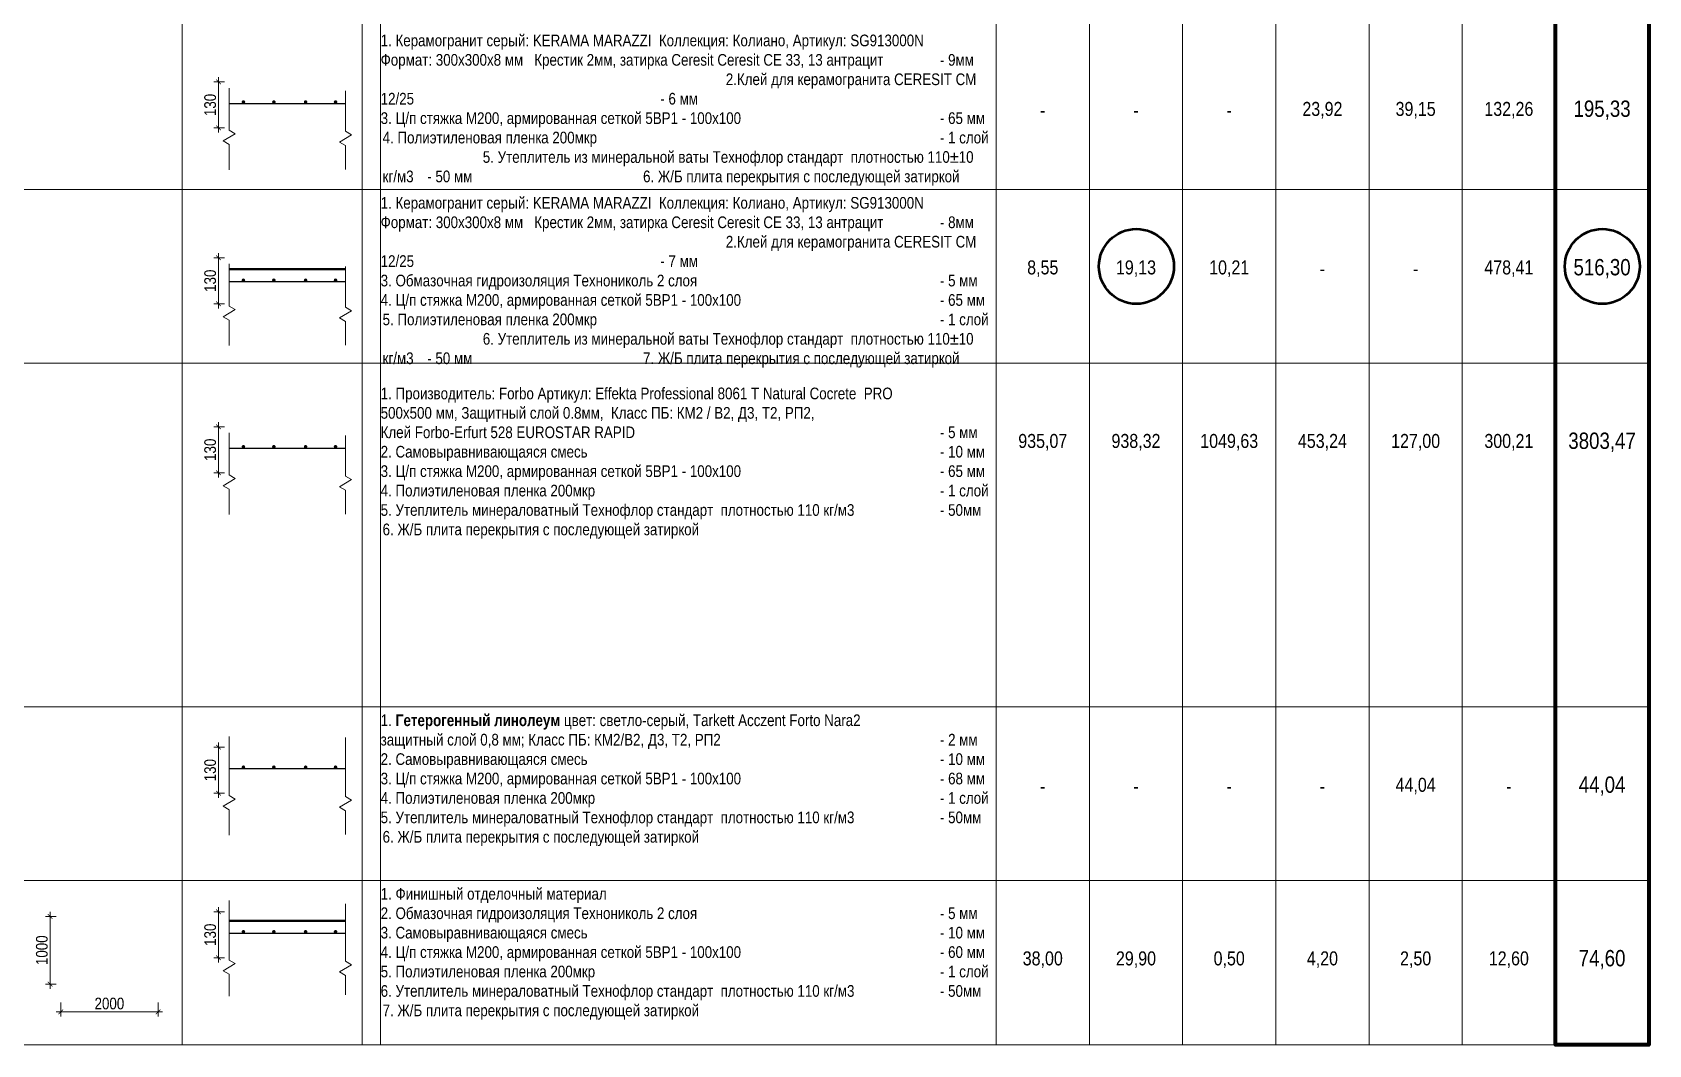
# Model space of a CAD drawing. Header units: millimetres. Extents: x -328335 to 1460319, y -208171 to 164069.
# Drawn here: x -243897 to -209217, y -130256 to -108539 of the extents above; entities that cross this region are included whole.
import ezdxf

# ---------------------------------------------------------------- set-up
doc = ezdxf.new("R2010")
doc.units = ezdxf.units.MM
doc.header["$LTSCALE"] = 0.5
doc.linetypes.add('DASHED', pattern=[19.05, 12.7, -6.35])
doc.layers.get('Defpoints').update_dxf_attribs({"color": 140})
for name, color, linetype, lineweight in [('АИ_Полы_размеры', 7, 'Continuous', 5), ('АИ_Таблица', 7, 'Continuous', 13), ('АИ_Текст', 7, 'Continuous', 13), ('КЖ_Фундаменты_текст', 8, 'Continuous', 0)]:
    doc.layers.add(name, color=color, linetype=linetype, lineweight=lineweight)
doc.layers.add('АР_Делит', color=120, linetype='Continuous', lineweight=0, plot=False)
doc.layers.add('ИЗМ_23.04.25', color=230, linetype='Continuous', plot=False)
doc.styles.add('style1', font='ARIALN.TTF')
doc.dimstyles.new('Dim100_ареал', dxfattribs={"dimscale": 100, "dimtxt": 2.5, "dimasz": 1, "dimexe": 1, "dimexo": 1, "dimgap": 0.5, "dimtad": 1, "dimzin": 12, "dimdsep": 46, "dimtxsty": 'style1', "dimblk": 'ARCHTICK', "dimcen": 1, "dimdle": 1, "dimaunit": 1, "dimadec": 0, "dimazin": 3, "dimtfac": 1, "dimtmove": 1, "dimatfit": 3, "dimldrblk": 'OPEN30', "dimfxl": 2, "dimfxlon": 1, "dimtolj": 1, "dimtzin": 0, "dimlwd": 5, "dimlwe": 5, "dimarcsym": 0})

# ---------------------------------------------------------------- blocks, each defined once
blk = doc.blocks.new('_ArchTick')
at = {"color": 0, "linetype": 'ByBlock', "const_width": 0.15}
blk.add_lwpolyline([(-0.5, -0.5), (0.5, 0.5)], dxfattribs=at)
blk = doc.blocks.new('*D96')
at = {"layer": 'Defpoints', "color": 0, "transparency": 16777216}
for p in [(-239902, -113375), (-239671, -113375), (-239671, -114362)]:
    blk.add_point(p, dxfattribs=at)
at = {"layer": 'КЖ_Фундаменты_текст', "color": 0, "lineweight": 5, "transparency": 16777216}
for p, q in [((-239771, -113375), (-240002, -113375)), ((-239902, -114462), (-239902, -113275)), ((-239771, -114362), (-240002, -114362))]:
    blk.add_line(p, q, dxfattribs=at)
at = {"layer": 'КЖ_Фундаменты_текст', "color": 0, "lineweight": 5, "transparency": 16777216, "xscale": 100, "yscale": 100, "zscale": 100}
for p, rotation in [((-239902, -113375), 90), ((-239902, -114362), 270)]:
    blk.add_blockref('_ArchTick', p, dxfattribs=dict(at, rotation=rotation))
at = {"layer": 'КЖ_Фундаменты_текст', "color": 0, "transparency": 16777216, "insert": (-240080, -113868), "char_height": 250, "attachment_point": 5, "rotation": 90, "style": 'style1'}
blk.add_mtext('\\A1;130', dxfattribs=at)
blk = doc.blocks.new('_Open30')
at = {"color": 0, "linetype": 'ByBlock', "lineweight": -2}
for p, q in [((-1, 0.27), (0, 0)), ((0, 0), (-1, -0.27)), ((0, 0), (-1, 0))]:
    blk.add_line(p, q, dxfattribs=at)
blk = doc.blocks.new('*D97')
at = {"layer": 'Defpoints', "color": 0, "transparency": 16777216}
for p in [(-239902, -109603), (-239671, -109603), (-239671, -110590)]:
    blk.add_point(p, dxfattribs=at)
at = {"layer": 'КЖ_Фундаменты_текст', "color": 0, "lineweight": 5, "transparency": 16777216}
for p, q in [((-239902, -110690), (-239902, -109503)), ((-239771, -109603), (-240002, -109603)), ((-239771, -110590), (-240002, -110590))]:
    blk.add_line(p, q, dxfattribs=at)
at = {"layer": 'КЖ_Фундаменты_текст', "color": 0, "lineweight": 5, "transparency": 16777216, "xscale": 100, "yscale": 100, "zscale": 100}
for p, rotation in [((-239902, -109603), 90), ((-239902, -110590), 270)]:
    blk.add_blockref('_ArchTick', p, dxfattribs=dict(at, rotation=rotation))
at = {"layer": 'КЖ_Фундаменты_текст', "color": 0, "transparency": 16777216, "insert": (-240080, -110097), "char_height": 250, "attachment_point": 5, "rotation": 90, "style": 'style1'}
blk.add_mtext('\\A1;130', dxfattribs=at)
blk = doc.blocks.new('*D98')
at = {"layer": 'Defpoints', "color": 0, "transparency": 16777216}
for p in [(-239902, -116999), (-239671, -116999), (-239671, -117986)]:
    blk.add_point(p, dxfattribs=at)
at = {"layer": 'КЖ_Фундаменты_текст', "color": 0, "lineweight": 5, "transparency": 16777216}
for p, q in [((-239771, -116999), (-240002, -116999)), ((-239902, -118086), (-239902, -116899)), ((-239771, -117986), (-240002, -117986))]:
    blk.add_line(p, q, dxfattribs=at)
at = {"layer": 'КЖ_Фундаменты_текст', "color": 0, "lineweight": 5, "transparency": 16777216, "xscale": 100, "yscale": 100, "zscale": 100}
for p, rotation in [((-239902, -116999), 90), ((-239902, -117986), 270)]:
    blk.add_blockref('_ArchTick', p, dxfattribs=dict(at, rotation=rotation))
at = {"layer": 'КЖ_Фундаменты_текст', "color": 0, "transparency": 16777216, "insert": (-240080, -117493), "char_height": 250, "attachment_point": 5, "rotation": 90, "style": 'style1'}
blk.add_mtext('\\A1;130', dxfattribs=at)
blk = doc.blocks.new('*D127')
at = {"layer": 'Defpoints', "color": 0, "transparency": 16777216}
for p in [(-239902, -127404), (-239671, -127404), (-239671, -128391)]:
    blk.add_point(p, dxfattribs=at)
at = {"layer": 'КЖ_Фундаменты_текст', "color": 0, "lineweight": 5, "transparency": 16777216}
for p, q in [((-239771, -127404), (-240002, -127404)), ((-239902, -128491), (-239902, -127304)), ((-239771, -128391), (-240002, -128391))]:
    blk.add_line(p, q, dxfattribs=at)
at = {"layer": 'КЖ_Фундаменты_текст', "color": 0, "lineweight": 5, "transparency": 16777216, "xscale": 100, "yscale": 100, "zscale": 100}
for p, rotation in [((-239902, -127404), 90), ((-239902, -128391), 270)]:
    blk.add_blockref('_ArchTick', p, dxfattribs=dict(at, rotation=rotation))
at = {"layer": 'КЖ_Фундаменты_текст', "color": 0, "transparency": 16777216, "insert": (-240080, -127898), "char_height": 250, "attachment_point": 5, "rotation": 90, "style": 'style1'}
blk.add_mtext('\\A1;130', dxfattribs=at)
blk = doc.blocks.new('*D132')
at = {"layer": 'Defpoints', "color": 0, "transparency": 16777216}
for p in [(-239902, -123874), (-239671, -123874), (-239671, -124861)]:
    blk.add_point(p, dxfattribs=at)
at = {"layer": 'КЖ_Фундаменты_текст', "color": 0, "lineweight": 5, "transparency": 16777216}
for p, q in [((-239902, -124961), (-239902, -123774)), ((-239771, -123874), (-240002, -123874)), ((-239771, -124861), (-240002, -124861))]:
    blk.add_line(p, q, dxfattribs=at)
at = {"layer": 'КЖ_Фундаменты_текст', "color": 0, "lineweight": 5, "transparency": 16777216, "xscale": 100, "yscale": 100, "zscale": 100}
for p, rotation in [((-239902, -123874), 90), ((-239902, -124861), 270)]:
    blk.add_blockref('_ArchTick', p, dxfattribs=dict(at, rotation=rotation))
at = {"layer": 'КЖ_Фундаменты_текст', "color": 0, "transparency": 16777216, "insert": (-240080, -124367), "char_height": 250, "attachment_point": 5, "rotation": 90, "style": 'style1'}
blk.add_mtext('\\A1;130', dxfattribs=at)
blk = doc.blocks.new('*D133')
at = {"layer": 'Defpoints', "color": 0, "transparency": 16777216}
for p in [(-243287, -128957), (-241200, -128957), (-241200, -129553)]:
    blk.add_point(p, dxfattribs=at)
at = {"layer": 'АИ_Полы_размеры', "color": 0, "lineweight": 5, "transparency": 16777216}
for p, q in [((-243287, -129353), (-243287, -129653)), ((-241200, -129353), (-241200, -129653)), ((-243387, -129553), (-241100, -129553))]:
    blk.add_line(p, q, dxfattribs=at)
at = {"layer": 'АИ_Полы_размеры', "color": 0, "lineweight": 5, "transparency": 16777216, "xscale": 100, "yscale": 100, "zscale": 100, "rotation": 180}
blk.add_blockref('_ArchTick', (-243287, -129553), dxfattribs=at)
at = {"layer": 'АИ_Полы_размеры', "color": 0, "lineweight": 5, "transparency": 16777216, "xscale": 100, "yscale": 100, "zscale": 100}
blk.add_blockref('_ArchTick', (-241200, -129553), dxfattribs=at)
at = {"layer": 'АИ_Полы_размеры', "color": 0, "transparency": 16777216, "insert": (-242243, -129375), "char_height": 250, "attachment_point": 5, "style": 'style1'}
blk.add_mtext('\\A1;2000', dxfattribs=at)
blk = doc.blocks.new('*D134')
at = {"layer": 'Defpoints', "color": 0, "transparency": 16777216}
for p in [(-243513, -127504), (-243287, -127504), (-243287, -128957)]:
    blk.add_point(p, dxfattribs=at)
at = {"layer": 'АИ_Полы_размеры', "color": 0, "lineweight": 5, "transparency": 16777216}
for p, q in [((-243387, -127504), (-243613, -127504)), ((-243513, -129057), (-243513, -127404)), ((-243387, -128957), (-243613, -128957))]:
    blk.add_line(p, q, dxfattribs=at)
at = {"layer": 'АИ_Полы_размеры', "color": 0, "lineweight": 5, "transparency": 16777216, "xscale": 100, "yscale": 100, "zscale": 100}
for p, rotation in [((-243513, -127504), 90), ((-243513, -128957), 270)]:
    blk.add_blockref('_ArchTick', p, dxfattribs=dict(at, rotation=rotation))
at = {"layer": 'АИ_Полы_размеры', "color": 0, "transparency": 16777216, "insert": (-243691, -128230), "char_height": 250, "attachment_point": 5, "rotation": 90, "style": 'style1'}
blk.add_mtext('\\A1;1000', dxfattribs=at)

msp = doc.modelspace()

# ---------------------------------------------------------------- linework, layer by layer
at = {"color": 1, "linetype": 'Continuous', "lineweight": 9}
for points in [[(-239671.012, -111488.611), (-239671.012, -110944.546), (-239800.123, -110868.19), (-239541.9, -110715.477), (-239671.012, -110639.121), (-239671.012, -109733.727)], [(-237179.16, -111478.453), (-237179.16, -110967.92), (-237308.272, -110891.564), (-237050.049, -110738.852), (-237179.16, -110662.495), (-237179.161, -109791.765)], [(-239671.012, -115260.456), (-239671.012, -114716.391), (-239800.123, -114640.034), (-239541.9, -114487.322), (-239671.012, -114410.966), (-239671.012, -113505.572)], [(-237179.16, -115250.297), (-237179.16, -114739.765), (-237308.272, -114663.409), (-237050.049, -114510.696), (-237179.16, -114434.34), (-237179.161, -113563.609)], [(-239671.012, -118884.512), (-239671.012, -118340.447), (-239800.123, -118264.09), (-239541.9, -118111.378), (-239671.012, -118035.022), (-239671.012, -117129.628)], [(-237179.16, -118874.353), (-237179.16, -118363.821), (-237308.272, -118287.465), (-237050.049, -118134.752), (-237179.16, -118058.396), (-237179.161, -117187.665)], [(-239671.012, -125759.271), (-239671.012, -125215.206), (-239800.123, -125138.849), (-239541.9, -124986.137), (-239671.012, -124909.781), (-239671.012, -123643.979)], [(-237179.16, -125749.113), (-237179.16, -125238.58), (-237308.272, -125162.224), (-237050.049, -125009.512), (-237179.16, -124933.155), (-237179.161, -123666.462)], [(-239671.012, -129217.144), (-239671.012, -128745.764), (-239800.123, -128669.408), (-239541.9, -128516.696), (-239671.012, -128440.339), (-239671.012, -127166.417)], [(-237179.16, -129189.821), (-237179.16, -128769.139), (-237308.272, -128692.783), (-237050.049, -128540.07), (-237179.16, -128463.714), (-237179.161, -127233.67)]]:
    msp.add_lwpolyline(points, dxfattribs=at)
at = {"color": 9, "linetype": 'Continuous'}
for points in [[(-239671.012, -110063.366), (-239114.887, -110063.366), (-238792.387, -110063.408), (-238469.887, -110063.366), (-237173.704, -110063.366)], [(-239671.011, -113886.85), (-239114.887, -113886.85), (-238792.387, -113886.892), (-238469.887, -113886.85), (-237173.704, -113886.85)], [(-239671.012, -117459.266), (-239114.887, -117459.266), (-238792.387, -117459.309), (-238469.887, -117459.266), (-237173.704, -117459.266)], [(-239671.012, -124334.025), (-239114.887, -124334.025), (-238792.387, -124334.068), (-238469.887, -124334.025), (-237173.704, -124334.025)], [(-239671.012, -127864.584), (-239114.887, -127864.584), (-238792.387, -127864.627), (-238469.887, -127864.584), (-237173.704, -127864.584)]]:
    msp.add_lwpolyline(points, dxfattribs=at)
at = {"linetype": 'Continuous', "const_width": 37.125}
for points in [[(-239386.025, -110033.365, 1), (-239348.15, -110033.365, 1)], [(-238733.118, -110033.366, 1), (-238695.243, -110033.366, 1)], [(-238052.633, -110033.366, 1), (-238014.758, -110033.366, 1)], [(-237409.825, -110033.366, 1), (-237371.95, -110033.366, 1)], [(-239386.024, -113856.85, 1), (-239348.149, -113856.85, 1)], [(-238733.118, -113856.85, 1), (-238695.243, -113856.85, 1)], [(-238052.633, -113856.85, 1), (-238014.758, -113856.85, 1)], [(-237409.824, -113856.85, 1), (-237371.949, -113856.85, 1)], [(-239386.025, -117429.266, 1), (-239348.15, -117429.266, 1)], [(-238733.118, -117429.266, 1), (-238695.243, -117429.266, 1)], [(-238052.633, -117429.266, 1), (-238014.758, -117429.266, 1)], [(-237409.825, -117429.266, 1), (-237371.95, -117429.266, 1)], [(-239386.025, -124304.025, 1), (-239348.15, -124304.025, 1)], [(-238733.118, -124304.025, 1), (-238695.243, -124304.025, 1)], [(-238052.633, -124304.025, 1), (-238014.758, -124304.025, 1)], [(-237409.825, -124304.025, 1), (-237371.95, -124304.025, 1)], [(-239386.025, -127834.584, 1), (-239348.15, -127834.584, 1)], [(-238733.118, -127834.584, 1), (-238695.243, -127834.584, 1)], [(-238052.633, -127834.584, 1), (-238014.758, -127834.584, 1)], [(-237409.825, -127834.584, 1), (-237371.95, -127834.584, 1)]]:
    msp.add_lwpolyline(points, format="xyb", close=True, dxfattribs=at)
at = {"color": 2, "linetype": 'DASHED', "ltscale": 0.5, "const_width": 50}
for points in [[(-237179.159, -113620.884), (-239671.012, -113620.884)], [(-237179.159, -127598.618), (-239671.012, -127598.618)]]:
    msp.add_lwpolyline(points, dxfattribs=at)
at = {"layer": 'Defpoints', "lineweight": 90}
msp.add_lwpolyline([(-211216.56, -90678.736), (-209216.56, -90678.736), (-209216.56, -130256.152), (-211216.56, -130256.152)], close=True, dxfattribs=at)
at = {"layer": 'АИ_Таблица'}
for p, q in [((-223216.56, -88078.736), (-223216.56, -130256.152)), ((-240680.551, -89378.736), (-240680.551, -130256.152)), ((-236822.816, -89378.736), (-236822.816, -130256.152)), ((-221216.56, -89378.736), (-221216.56, -130256.152)), ((-219216.56, -89378.736), (-219216.56, -130256.152)), ((-217216.56, -89378.736), (-217216.56, -130256.152)), ((-215216.56, -89378.736), (-215216.56, -130256.152)), ((-213216.56, -89378.736), (-213216.56, -130256.152)), ((-211216.56, -89378.736), (-211216.56, -130256.152)), ((-257380.551, -111909.615), (-209216.56, -111909.615)), ((-257380.551, -115632.883), (-209216.56, -115632.883)), ((-257380.551, -123009.615), (-209216.56, -123009.615)), ((-257380.551, -126732.883), (-209216.56, -126732.883)), ((-257380.551, -130256.152), (-209216.56, -130256.152))]:
    msp.add_line(p, q, dxfattribs=at)
at = {"layer": 'АИ_Таблица', "lineweight": 20}
msp.add_lwpolyline([(-257380.551, -88078.736), (-209216.56, -88078.736), (-209216.56, -130256.152), (-257380.551, -130256.152)], close=True, dxfattribs=at)
at = {"layer": 'АР_Делит'}
msp.add_line((-236422.816, -89378.736), (-236422.816, -130256.152), dxfattribs=at)
at = {"layer": 'ИЗМ_23.04.25', "lineweight": 50, "transparency": 33554653}
for centre in [(-220207.657, -113560.442), (-210211.962, -113560.442)]:
    msp.add_circle(centre, 803.909, dxfattribs=at)

# ---------------------------------------------------------------- texts
at = {"layer": 'АИ_Текст', "color": 0, "char_height": 250, "width": 13066.19115, "attachment_point": 1, "style": 'style1'}
for s, insert in [('\\A1;{\\C1;1. \\A0;Керамогранит серый: KERAMA MARAZZI  Коллекция: Колиано, Артикул: SG913000N\\PФормат: 300х300х8 мм   Крестик 2мм, затирка Ceresit Ceresit CE 33, 13 антрацит^I^I- 9мм \\A1; \\C256;                                                                                                2.Клей для керамогранита CERESIT CM 12/25^I^I^I^I^I^I- 6 мм                                                                                                                                                                                                             \\P3. Ц/п стяжка М200, армированная сеткой 5ВР1 - 100х100^I^I^I^I^I- 65 мм\\P\\pxl0.16667,b0.25,sm1;4. Полиэтиленовая пленка 200мкр^I^I^I^I^I^I^I^I- 1 слой                            5. \\A0;Утеплитель из минеральной ваты \\C1;\\c255;Технофлор стандарт  плотностью 110\\C256;±10 кг/м3\\fCalibri|b0|i0|c204|p34;\\H0.91667x;^I\\fArial Narrow|b0|i0|c204|p34;\\H1.09091x;- 50 мм  \\A1;                                            6. Ж/Б плита перекрытия с последующей затиркой \\H0.91667x;   }', (-236422.816, -108587.725)), ('\\A1;{\\C1;\\c255;1. \\A0;Керамогранит серый: KERAMA MARAZZI  Коллекция: Колиано, Артикул: SG913000N\\PФормат: 300х300х8 мм   Крестик 2мм, затирка Ceresit Ceresit CE 33, 13 антрацит^I^I- 8мм\\C1; \\A1;  \\C256;                                                                                               2.Клей для керамогранита CERESIT CM 12/25^I^I^I^I^I^I- 7 мм \\P3. Обмазочная гидроизоляция Технониколь 2 слоя                                                     ^I- 5 мм                                                                                                                                                                                                             \\P4. Ц/п стяжка М200, армированная сеткой 5ВР1 - 100х100^I^I^I^I^I- 65 мм\\P\\pxl0.16667,b0.25,sm1;5. Полиэтиленовая пленка 200мкр^I^I^I^I^I^I^I^I- 1 слой                            6. \\A0;Утеплитель из минеральной ваты \\C1;\\c255;Технофлор стандарт  плотностью 110\\C256;±10 кг/м3\\fCalibri|b0|i0|c204|p34;\\H0.91667x;^I\\fArial Narrow|b0|i0|c204|p34;\\H1.09091x;- 50 мм  \\A1;                                            7. Ж/Б плита перекрытия с последующей затиркой \\H0.91667x;   }', (-236422.816, -112071.637)), ('\\A1;{\\C1;\\c255;1. Производитель: Forbo Артикул: Effekta Professional 8061 T Natural Cocrete  PRO\\P500х500 мм, Защитный слой 0.8мм,  \\A0;Класс ПБ: КМ2 / В2, Д3, Т2, РП2, \\C256;\\P\\A1;Клей Forbo-Erfurt 528 EUROSTAR RAPID^I^I^I^I^I^I^I- 5 мм\\P2. Самовыравнивающаяся смесь^I^I^I^I^I^I^I^I- 10 мм\\P3. Ц/п стяжка М200, армированная сеткой 5ВР1 - 100х100^I^I^I^I^I- 65 мм\\P4. Полиэтиленовая пленка 200мкр^I^I^I^I^I^I^I^I- 1 слой\\P5. \\A0;Утеплитель минераловатный \\C1;\\c255;Технофлор стандарт  плотностью 110\\C256; кг/м\\A1;3\\A0;^I^I- 50мм\\P\\pxl0.16667,b0.25,sm1;\\A1;6. Ж/Б плита перекрытия с последующей затирко\\A0;й}', (-236422.816, -116160.633)), ('\\A1;{\\C256;1. \\fArial Narrow|b1|i0|c204|p34;Гетерогенный линолеум\\fArial Narrow|b0|i0|c204|p34; цвет: светло-серый, Tarkett Acczent Forto Nara2 \\Pзащитный слой 0,8 мм; Класс ПБ: КМ2/В2, Д3, Т2, РП2^I^I^I^I^I- 2 мм\\P2. Самовыравнивающаяся смесь^I^I^I^I^I^I^I^I- 10 мм                                        \\P3. Ц/п стяжка М200, армированная сеткой 5ВР1 - 100х100^I^I^I^I^I- 68 мм\\P4. Полиэтиленовая пленка 200мкр^I^I^I^I^I^I^I^I- 1 слой\\P5. \\A0;Утеплитель минераловатный \\C1;\\c255;Технофлор стандарт  плотностью 110\\C256; кг/м\\A1;3^I^I\\A0;- 50мм\\P\\pxl0.16667,b0.25,sm1;\\A1;6. Ж/Б плита перекрытия с последующей затирко\\A0;й}', (-236422.816, -123171.637)), ('\\A1;{\\C256;1. Финишный отделочный материал^I^I^I^I^I^I^I\\P2. Обмазочная гидроизоляция Технониколь 2 слоя                                                    ^I^I- 5 мм \\P3. Самовыравнивающаяся смесь^I^I^I^I^I^I^I^I- 10 мм\\P4. Ц/п стяжка М200, армированная сеткой 5ВР1 - 100х100^I^I^I^I^I- 60 мм\\P5. Полиэтиленовая пленка 200мкр^I^I^I^I^I^I^I^I- 1 слой\\P6. \\A0;Утеплитель минераловатный \\C1;\\c255;Технофлор стандарт  плотностью 110\\C256; кг/м\\A1;3\\A0;^I^I- 50мм\\P\\pxl0.16667,b0.25,sm1;\\A1;7. Ж/Б плита перекрытия с последующей затирко\\A0;й}', (-236422.816, -126894.906))]:
    msp.add_mtext(s, dxfattribs=dict(at, insert=insert))
at = {"layer": 'АИ_Текст', "width": 2000, "attachment_point": 5, "style": 'style1'}
for s, insert, char_height in [('-', (-222216.56, -110209.615), 300), ('-', (-220216.56, -110209.615), 300), ('-', (-218216.56, -110209.615), 300), ('23,92', (-216216.56, -110209.615), 300), ('39,15', (-214216.56, -110209.615), 300), ('132,26', (-212216.56, -110209.615), 300), ('195,33', (-210216.56, -110209.615), 350), ('8,55', (-222216.56, -113609.615), 300), ('-', (-216216.56, -113609.615), 300), ('-', (-214216.56, -113609.615), 300), ('935,07', (-222216.56, -117332.883), 300), ('938,32', (-220216.56, -117332.883), 300), ('1049,63', (-218216.56, -117332.883), 300), ('453,24', (-216216.56, -117332.883), 300), ('127,00', (-214216.56, -117332.883), 300), ('44,04', (-210216.56, -124709.615), 350), ('-', (-222216.56, -124709.615), 300), ('-', (-220216.56, -124709.615), 300), ('-', (-218216.56, -124709.615), 300), ('-', (-216216.56, -124709.615), 300), ('44,04', (-214216.56, -124709.615), 300), ('-', (-212216.56, -124709.615), 300), ('38,00', (-222216.56, -128432.883), 300), ('29,90', (-220216.56, -128432.883), 300), ('0,50', (-218216.56, -128432.883), 300), ('4,20', (-216216.56, -128432.883), 300), ('2,50', (-214216.56, -128432.883), 300), ('12,60', (-212216.56, -128432.883), 300), ('74,60', (-210216.56, -128432.883), 350)]:
    msp.add_mtext(s, dxfattribs=dict(at, insert=insert, char_height=char_height))
at = {"layer": 'АИ_Текст', "color": 5, "width": 2000, "attachment_point": 5, "style": 'style1'}
for s, insert, char_height in [('516,30', (-210216.56, -113609.615), 350), ('19,13', (-220216.56, -113609.615), 300), ('10,21', (-218216.56, -113609.615), 300), ('478,41', (-212216.56, -113609.615), 300), ('300,21', (-212216.56, -117332.883), 300), ('3803,47', (-210216.56, -117332.883), 350)]:
    msp.add_mtext(s, dxfattribs=dict(at, insert=insert, char_height=char_height))

# ---------------------------------------------------------------- dimensions: what is measured, and where the dimension line sits
at = {"layer": 'АИ_Полы_размеры'}
dim = msp.add_linear_dim(base=(-243513.025, -127503.771), p1=(-243286.678, -128956.715), p2=(-243286.678, -127503.771), angle=90, text='1000', dimstyle='Dim100_ареал', dxfattribs=at)
dim.commit()
dim.dimension.update_dxf_attribs({"geometry": '*D134', "text_midpoint": (-243690.668, -128230.243)})
dim = msp.add_linear_dim(base=(-241200.181, -129552.871), p1=(-243286.678, -128956.715), p2=(-241200.181, -128956.715), text='2000', dimstyle='Dim100_ареал', dxfattribs=at)
dim.commit()
dim.dimension.update_dxf_attribs({"geometry": '*D133', "text_midpoint": (-242243.429, -129375.228)})
at = {"layer": 'КЖ_Фундаменты_текст'}
for base, p1, p2, picture, middle in [((-239902.417, -109603.096), (-239671.012, -110590.213), (-239671.012, -109603.096), '*D97', (-240080.06, -110096.654)), ((-239902.417, -113374.941), (-239671.012, -114362.058), (-239671.012, -113374.941), '*D96', (-240080.06, -113868.499)), ((-239902.417, -116998.997), (-239671.012, -117986.114), (-239671.012, -116998.997), '*D98', (-240080.06, -117492.555)), ((-239902.417, -123873.756), (-239671.012, -124860.873), (-239671.012, -123873.756), '*D132', (-240080.06, -124367.314)), ((-239902.417, -127404.315), (-239671.012, -128391.431), (-239671.012, -127404.315), '*D127', (-240080.06, -127897.873))]:
    dim = msp.add_linear_dim(base=base, p1=p1, p2=p2, angle=90, text='130', dimstyle='Dim100_ареал', dxfattribs=at)
    dim.commit()
    dim.dimension.update_dxf_attribs({"geometry": picture, "text_midpoint": middle})

doc.saveas('drawing.dxf')
